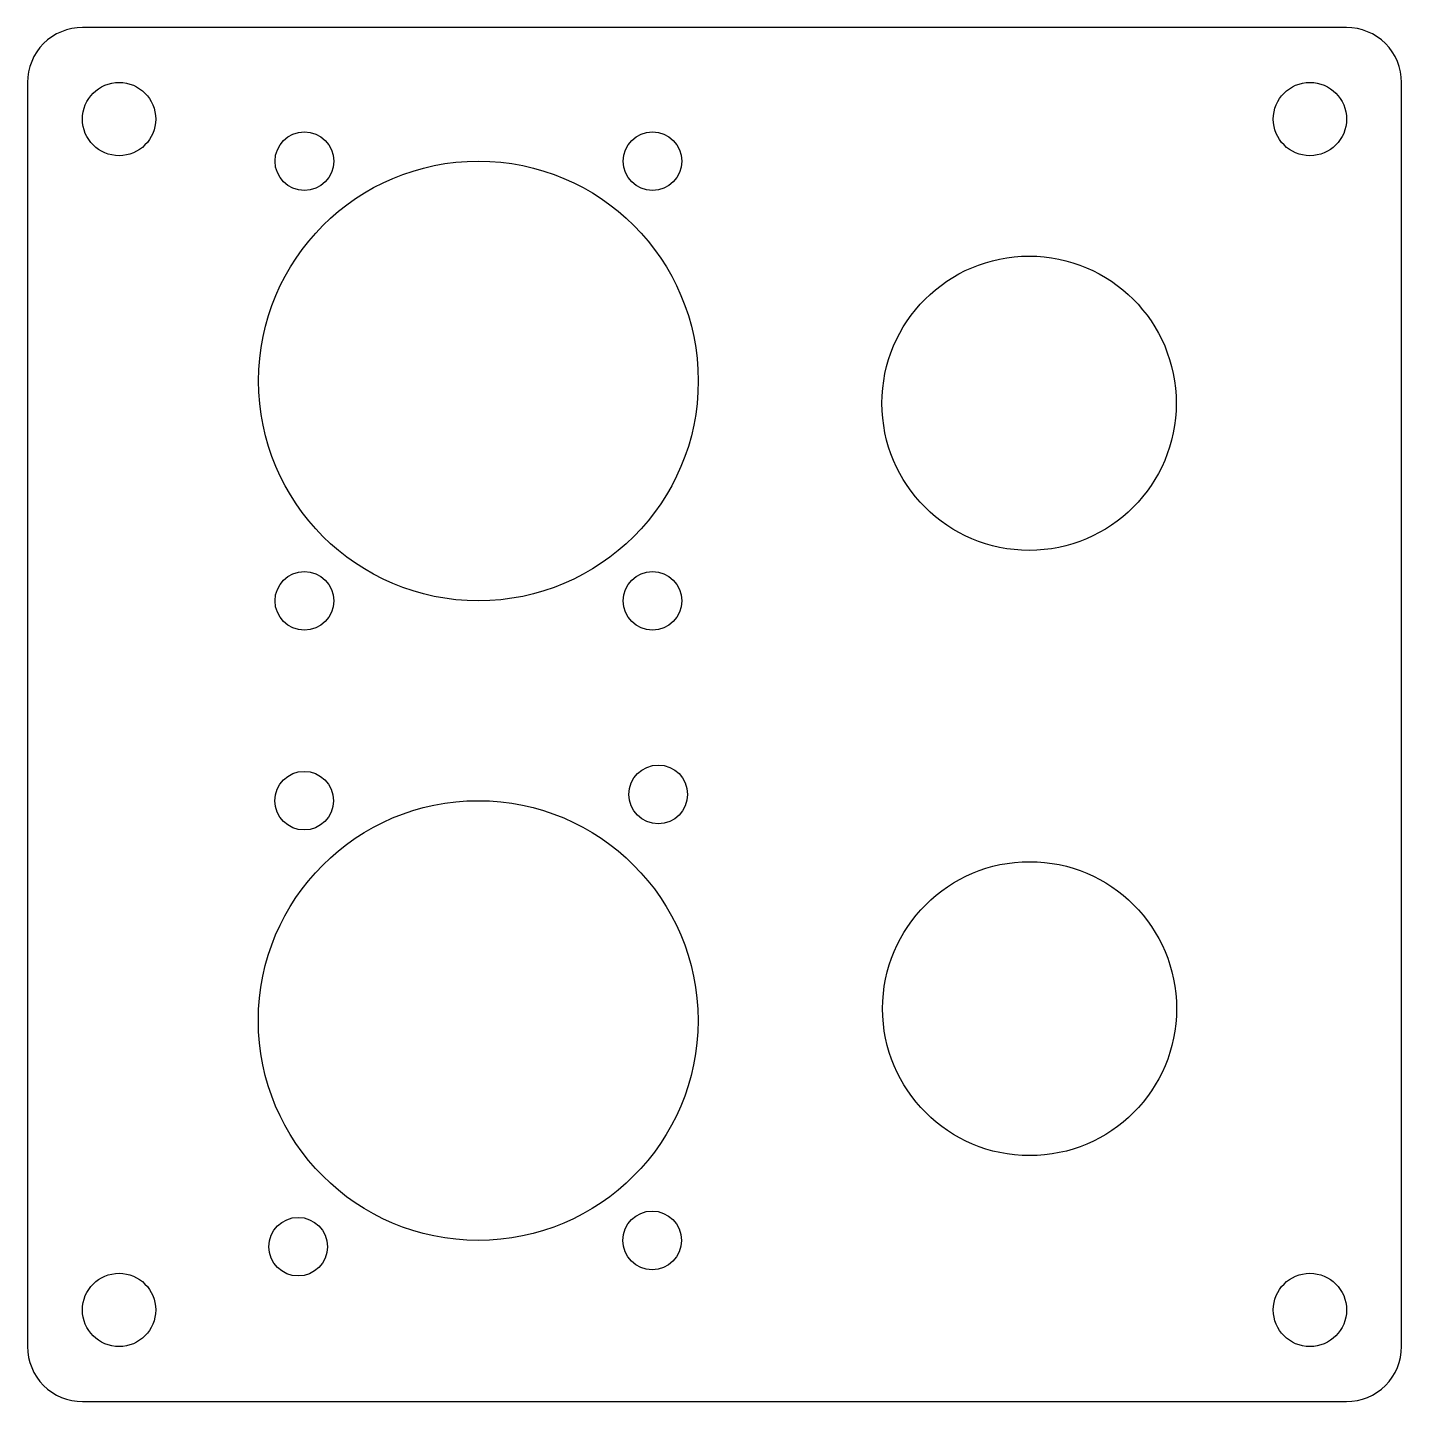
# Model space of a CAD drawing. Header units: millimetres. Extents: x -206 to -131, y -15.2 to 59.8.
import ezdxf

# ---------------------------------------------------------------- set-up
doc = ezdxf.new("R2010")
doc.units = ezdxf.units.MM
doc.layers.get('0').update_dxf_attribs({"linetype": 'CONTINUOUS'})

msp = doc.modelspace()

# ---------------------------------------------------------------- linework, layer by layer
for points in [[(-205.957, -12.229, 0.414214), (-202.957, -15.229), (-133.957, -15.229, 0.414214), (-130.957, -12.229), (-130.957, 56.771, 0.414214), (-133.957, 59.771), (-202.957, 59.771, 0.414214), (-205.957, 56.771)], [(-205.957, 56.771), (-205.957, -12.229, 0.414214), (-202.957, -15.229), (-133.957, -15.229, 0.414214), (-130.957, -12.229), (-130.957, 56.771, 0.414214), (-133.957, 59.771), (-202.957, 59.771, 0.414214)]]:
    msp.add_lwpolyline(points, format="xyb", close=True)
for centre, radius in [((-200.957, 54.771), 2), ((-200.957, 54.771), 2), ((-135.957, 54.771), 2), ((-135.957, 54.771), 2), ((-190.844, 52.477), 1.6), ((-190.844, 52.477), 1.6), ((-171.844, 52.477), 1.6), ((-171.844, 52.477), 1.6), ((-181.344, 40.477), 12), ((-181.344, 40.477), 12), ((-151.285, 39.26), 8.031), ((-151.285, 39.26), 8.031), ((-190.844, 28.477), 1.6), ((-190.844, 28.477), 1.6), ((-171.844, 28.477), 1.6), ((-171.844, 28.477), 1.6), ((-171.526, 17.912), 1.6), ((-171.526, 17.912), 1.6), ((-190.856, 17.568), 1.6), ((-190.856, 17.568), 1.6), ((-181.356, 5.568), 12), ((-181.356, 5.568), 12), ((-151.257, 6.215), 8.023), ((-151.257, 6.215), 8.023), ((-191.186, -6.777), 1.6), ((-191.186, -6.777), 1.6), ((-171.856, -6.432), 1.6), ((-171.856, -6.432), 1.6), ((-200.957, -10.229), 2), ((-200.957, -10.229), 2), ((-135.957, -10.229), 2), ((-135.957, -10.229), 2)]:
    msp.add_circle(centre, radius)

doc.saveas('drawing.dxf')
